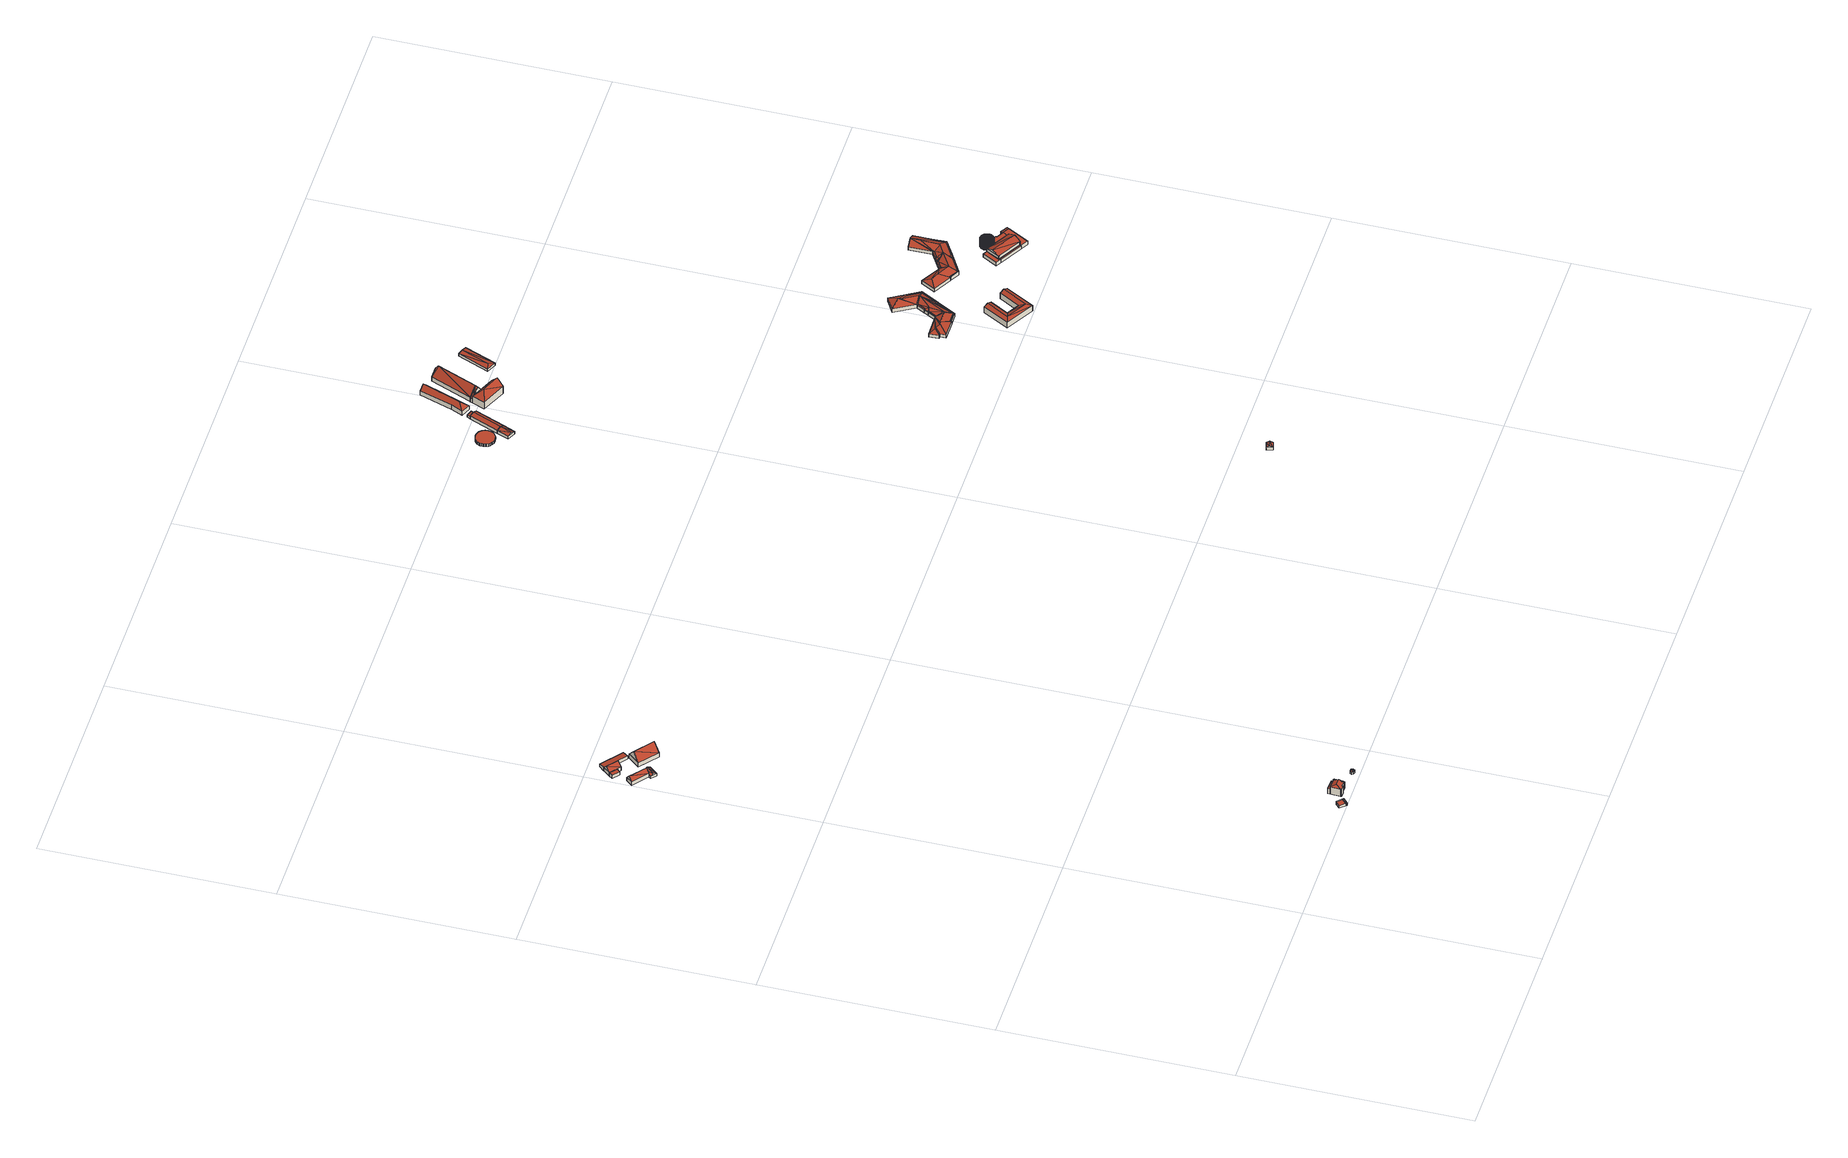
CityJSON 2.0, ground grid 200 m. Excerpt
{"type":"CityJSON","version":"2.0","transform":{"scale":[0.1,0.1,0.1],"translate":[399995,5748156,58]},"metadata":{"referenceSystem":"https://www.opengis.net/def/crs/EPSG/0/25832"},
"CityObjects":{
"building1":{"type":"Building","attributes":{"Gemeindeschluessel":"05515000","Geometrietyp2DReferenz":"3000","function":"51009_1611","roofType":"2100","measuredHeight":3},"geometry":[{"type":"Solid","lod":"2","boundaries":[[[[0,1,2,3]],[[4,5,1,0]],[[6,7,5,4]],[[3,2,7,6]],[[4,0,3,6]],[[1,5,7,2]]]],"semantics":{"surfaces":[{"type":"WallSurface"},{"type":"RoofSurface"},{"type":"GroundSurface"}],"values":[[0,0,0,0,1,2]]}}]},
"building2":{"type":"Building","attributes":{"Gemeindeschluessel":"05515000","Geometrietyp2DReferenz":"3000","function":"51009_1610","roofType":"2100","measuredHeight":3.07},"geometry":[{"type":"Solid","lod":"2","boundaries":[[[[8,9,10,11]],[[0,12,9,8]],[[3,13,12,0]],[[11,10,13,3]],[[0,8,11,3]],[[9,12,13,10]]]],"semantics":{"surfaces":[{"type":"WallSurface"},{"type":"RoofSurface"},{"type":"GroundSurface"}],"values":[[0,0,0,0,1,2]]}}]},
"building3":{"type":"Building","attributes":{"Gemeindeschluessel":"05515000","Geometrietyp2DReferenz":"3000","function":"31001_1000"},"address":[{"country":"Germany","locality":"Münster","thoroughfareNumber":"171","thoroughfareName":"Farwicksheide"}],"children":["building3-1","building3-2","building3-3","building3-4"]},
"building3-1":{"type":"BuildingPart","attributes":{"roofType":"5000","measuredHeight":8.29},"parents":["building3"],"geometry":[{"type":"Solid","lod":"2","boundaries":[[[[14,15,16,17]],[[18,19,20,21]],[[17,16,19,18]],[[22,14,23,24]],[[17,23,14]],[[18,21,24,23,17]],[[15,25,26,20,19,16]],[[15,14,22,25]],[[25,22,24,26]],[[24,21,20,26]]]],"semantics":{"surfaces":[{"type":"WallSurface"},{"type":"RoofSurface"},{"type":"GroundSurface"},{"type":"ClosureSurface"}],"values":[[0,0,0,1,1,1,2,3,3,3]]}}]},
"building3-2":{"type":"BuildingPart","attributes":{"roofType":"1000","measuredHeight":5.41},"parents":["building3"],"geometry":[{"type":"Solid","lod":"2","boundaries":[[[[27,28,29,30]],[[31,32,33,34]],[[30,29,32,31]],[[34,35,27,30,31]],[[28,36,33,32,29]],[[28,27,35,36]],[[36,35,34,33]]]],"semantics":{"surfaces":[{"type":"WallSurface"},{"type":"RoofSurface"},{"type":"GroundSurface"},{"type":"ClosureSurface"}],"values":[[0,0,0,1,2,3,3]]}}]},
"building3-3":{"type":"BuildingPart","attributes":{"roofType":"2100","measuredHeight":8.74},"parents":["building3"],"geometry":[{"type":"Solid","lod":"2","boundaries":[[[[37,38,39,40]],[[41,21,20,38,37]],[[37,40,42,43,44,45,46,41]],[[47,36,28,39,38,20,26,25]],[[35,36,48,43,42]],[[49,46,45]],[[36,47,44,43,48]],[[47,25,22,49,45,44]],[[39,28,27,35,42,40]],[[28,36,35,27]],[[24,21,41,46,49,22]],[[25,26,24,22]],[[20,21,24,26]]]],"semantics":{"surfaces":[{"type":"WallSurface"},{"type":"RoofSurface"},{"type":"GroundSurface"},{"type":"ClosureSurface"}],"values":[[0,0,1,2,0,0,3,3,0,3,0,3,3]]}}]},
"building3-4":{"type":"BuildingPart","attributes":{"roofType":"5000","measuredHeight":9.69},"parents":["building3"],"geometry":[{"type":"Solid","lod":"2","boundaries":[[[[50,51,15,14,52]],[[53,54,51,50]],[[55,56,54,53]],[[57,58,56,55]],[[59,60,58,57]],[[57,61,59]],[[55,53,50,52,49,45,62,61,57]],[[43,48,59,61,62]],[[51,54,56,58,60,33,36,47,25,15]],[[34,33,60,59,48,35]],[[36,33,34,35]],[[43,62,44]],[[36,35,48,43,44,47]],[[14,22,49,52]],[[44,62,45]],[[15,25,22,14]],[[22,25,47,44,45,49]]]],"semantics":{"surfaces":[{"type":"WallSurface"},{"type":"RoofSurface"},{"type":"GroundSurface"},{"type":"ClosureSurface"}],"values":[[0,0,0,0,0,1,1,1,2,0,3,0,3,0,0,3,3]]}}]},
"building4":{"type":"Building","attributes":{"Gemeindeschluessel":"05515000","Geometrietyp2DReferenz":"3000","function":"31001_1310","roofType":"5000","measuredHeight":3.36},"geometry":[{"type":"Solid","lod":"2","boundaries":[[[[63,64,65,66]],[[67,68,64,63]],[[69,70,68,67]],[[71,72,70,69]],[[73,74,72,71]],[[75,76,74,73]],[[77,78,76,75]],[[66,65,78,77]],[[79,63,66]],[[80,79,66]],[[66,81,80]],[[69,67,79]],[[82,69,79]],[[79,80,82]],[[71,82,80]],[[73,71,80]],[[80,83,73]],[[80,81,77]],[[83,80,77]],[[77,75,83]],[[69,82,71]],[[77,81,66]],[[63,79,67]],[[73,83,75]],[[64,68,70,72,74,76,78,65]]]],"semantics":{"surfaces":[{"type":"WallSurface"},{"type":"RoofSurface"},{"type":"GroundSurface"}],"values":[[0,0,0,0,0,0,0,0,1,1,1,1,1,1,1,1,1,1,1,1,0,0,0,0,2]]}}]},
"building5":{"type":"Building","attributes":{"Gemeindeschluessel":"05515000","Geometrietyp2DReferenz":"3000","function":"31001_1000","roofType":"3100","measuredHeight":7.46},"address":[{"country":"Germany","locality":"Münster","thoroughfareNumber":"103","thoroughfareName":"Farwicksheide"}],"geometry":[{"type":"Solid","lod":"2","boundaries":[[[[84,85,86,87]],[[88,89,85,84]],[[90,91,89,88]],[[87,86,91,90]],[[84,92,88]],[[90,93,87]],[[87,93,92]],[[92,84,87]],[[93,90,88]],[[88,92,93]],[[85,89,91,86]]]],"semantics":{"surfaces":[{"type":"WallSurface"},{"type":"RoofSurface"},{"type":"GroundSurface"}],"values":[[0,0,0,0,0,0,1,1,1,1,2]]}}]},
"building6":{"type":"Building","attributes":{"Gemeindeschluessel":"05515000","Geometrietyp2DReferenz":"3000","function":"31001_2460","roofType":"3100","measuredHeight":4.13},"geometry":[{"type":"Solid","lod":"2","boundaries":[[[[94,95,96,97]],[[98,99,95,94]],[[100,101,99,98]],[[102,103,101,100]],[[97,96,103,102]],[[97,102,104]],[[104,105,97]],[[105,104,100]],[[100,98,94,105]],[[104,102,100]],[[105,94,97]],[[95,99,101,103,96]]]],"semantics":{"surfaces":[{"type":"WallSurface"},{"type":"RoofSurface"},{"type":"GroundSurface"}],"values":[[0,0,0,0,0,1,1,1,1,0,0,2]]}}]},
"building7":{"type":"Building","attributes":{"Gemeindeschluessel":"05515000","Geometrietyp2DReferenz":"3000","function":"31001_2700"},"children":["building7-1","building7-2"]},
"building7-1":{"type":"BuildingPart","attributes":{"roofType":"3100","measuredHeight":7.41},"parents":["building7"],"geometry":[{"type":"Solid","lod":"2","boundaries":[[[[106,107,108,109]],[[110,111,107,106]],[[112,113,114,115]],[[109,108,113,112]],[[109,112,116]],[[117,116,112]],[[116,117,106]],[[115,110,106,117]],[[116,106,109]],[[112,115,117]],[[107,111,114,113,108]],[[111,110,115,114]]]],"semantics":{"surfaces":[{"type":"WallSurface"},{"type":"RoofSurface"},{"type":"GroundSurface"},{"type":"ClosureSurface"}],"values":[[0,0,0,0,1,1,1,1,0,0,2,3]]}}]},
"building7-2":{"type":"BuildingPart","attributes":{"roofType":"2100","measuredHeight":3.65},"parents":["building7"],"geometry":[{"type":"Solid","lod":"2","boundaries":[[[[118,119,111,110,120]],[[121,122,119,118]],[[123,115,114,122,121]],[[121,118,120,123]],[[119,122,114,111]],[[115,123,120,110]],[[111,114,115,110]]]],"semantics":{"surfaces":[{"type":"WallSurface"},{"type":"RoofSurface"},{"type":"GroundSurface"},{"type":"ClosureSurface"}],"values":[[0,0,0,1,2,0,3]]}}]},
"building8":{"type":"Building","attributes":{"Gemeindeschluessel":"05515000","Geometrietyp2DReferenz":"3000","function":"51009_1610","roofType":"2100","measuredHeight":3.44},"geometry":[{"type":"Solid","lod":"2","boundaries":[[[[124,125,126,127]],[[128,129,125,124]],[[130,131,129,128]],[[127,126,131,130]],[[128,124,127,130]],[[125,129,131,126]]]],"semantics":{"surfaces":[{"type":"WallSurface"},{"type":"RoofSurface"},{"type":"GroundSurface"}],"values":[[0,0,0,0,1,2]]}}]},
"building9":{"type":"Building","attributes":{"Gemeindeschluessel":"05515000","Geometrietyp2DReferenz":"3000","function":"31001_1000","roofType":"3100","measuredHeight":11.91},"address":[{"country":"Germany","locality":"Münster","thoroughfareNumber":"101","thoroughfareName":"Farwicksheide"}],"geometry":[{"type":"Solid","lod":"2","boundaries":[[[[132,133,134,135]],[[136,137,133,132]],[[138,139,137,136]],[[135,134,139,138]],[[132,140,136]],[[138,141,135]],[[135,141,140]],[[140,132,135]],[[141,138,136]],[[136,140,141]],[[133,137,139,134]]]],"semantics":{"surfaces":[{"type":"WallSurface"},{"type":"RoofSurface"},{"type":"GroundSurface"}],"values":[[0,0,0,0,0,0,1,1,1,1,2]]}}]},
"building10":{"type":"Building","attributes":{"Gemeindeschluessel":"05515000","Geometrietyp2DReferenz":"3000","function":"31001_2500","roofType":"3100","measuredHeight":4.79},"address":[{"country":"Germany","locality":"Münster","thoroughfareNumber":"60a","thoroughfareName":"Alexianerweg"}],"geometry":[{"type":"Solid","lod":"2","boundaries":[[[[142,143,144,145]],[[146,147,143,142]],[[148,149,147,146]],[[145,144,149,148]],[[142,150,146]],[[148,151,145]],[[142,145,151]],[[151,150,142]],[[150,151,148]],[[148,146,150]],[[143,147,149,144]]]],"semantics":{"surfaces":[{"type":"WallSurface"},{"type":"RoofSurface"},{"type":"GroundSurface"}],"values":[[0,0,0,0,0,0,1,1,1,1,2]]}}]},
"building11":{"type":"Building","attributes":{"Gemeindeschluessel":"05515000","Geometrietyp2DReferenz":"3000","function":"51003_1201","roofType":"1000","measuredHeight":2.8},"geometry":[{"type":"Solid","lod":"2","boundaries":[[[[152,153,154,155]],[[156,157,153,152]],[[158,159,157,156]],[[160,161,159,158]],[[162,163,161,160]],[[164,165,163,162]],[[166,167,165,164]],[[168,169,167,166]],[[170,171,169,168]],[[172,173,171,170]],[[174,175,173,172]],[[176,177,175,174]],[[178,179,177,176]],[[180,181,179,178]],[[182,183,181,180]],[[184,185,183,182]],[[186,187,185,184]],[[188,189,187,186]],[[190,191,189,188]],[[192,193,191,190]],[[194,195,193,192]],[[196,197,195,194]],[[198,199,197,196]],[[200,201,199,198]],[[202,203,201,200]],[[204,205,203,202]],[[206,207,205,204]],[[208,209,207,206]],[[210,211,209,208]],[[212,213,211,210]],[[214,215,213,212]],[[216,217,215,214]],[[218,219,217,216]],[[220,221,219,218]],[[222,223,221,220]],[[224,225,223,222]],[[226,227,225,224]],[[228,229,227,226]],[[230,231,229,228]],[[155,154,231,230]],[[228,226,224,222,220,218,216,214,212,210,208,206,204,202,200,198,196,194,192,190,188,186,184,182,180,178,176,174,172,170,168,166,164,162,160,158,156,152,155,230]],[[153,157,159,161,163,165,167,169,171,173,175,177,179,181,183,185,187,189,191,193,195,197,199,201,203,205,207,209,211,213,215,217,219,221,223,225,227,229,231,154]]]],"semantics":{"surfaces":[{"type":"WallSurface"},{"type":"RoofSurface"},{"type":"GroundSurface"}],"values":[[0,0,0,0,0,0,0,0,0,0,0,0,0,0,0,0,0,0,0,0,0,0,0,0,0,0,0,0,0,0,0,0,0,0,0,0,0,0,0,0,1,2]]}}]},
"building12":{"type":"Building","attributes":{"Gemeindeschluessel":"05515000","Geometrietyp2DReferenz":"3000","function":"31001_2700","roofType":"3100","measuredHeight":4.42},"geometry":[{"type":"Solid","lod":"2","boundaries":[[[[232,233,234,235]],[[236,237,233,232]],[[238,239,237,236]],[[235,234,239,238]],[[232,240,236]],[[238,241,235]],[[232,235,241]],[[241,240,232]],[[240,241,238]],[[238,236,240]],[[233,237,239,234]]]],"semantics":{"surfaces":[{"type":"WallSurface"},{"type":"RoofSurface"},{"type":"GroundSurface"}],"values":[[0,0,0,0,0,0,1,1,1,1,2]]}}]},
"building13":{"type":"Building","attributes":{"Gemeindeschluessel":"05515000","Geometrietyp2DReferenz":"3000","function":"31001_2700"},"children":["building13-1","building13-2"]},
"building13-1":{"type":"BuildingPart","attributes":{"roofType":"3100","measuredHeight":4.58},"parents":["building13"],"geometry":[{"type":"Solid","lod":"2","boundaries":[[[[242,243,244,245,238]],[[235,246,247,248]],[[238,245,246,235]],[[242,249,248]],[[235,250,238]],[[238,250,249,242]],[[248,249,250,235]],[[244,251,247,246,245]],[[251,252,243,242,248,247]],[[244,243,252,251]]]],"semantics":{"surfaces":[{"type":"WallSurface"},{"type":"RoofSurface"},{"type":"GroundSurface"},{"type":"ClosureSurface"}],"values":[[0,0,0,0,0,1,1,2,0,3]]}}]},
"building13-2":{"type":"BuildingPart","attributes":{"roofType":"2100","measuredHeight":2.69},"parents":["building13"],"geometry":[{"type":"Solid","lod":"2","boundaries":[[[[253,254,255,256]],[[252,251,254,253]],[[256,255,244,243]],[[252,253,256,243]],[[254,251,244,255]],[[244,251,252,243]]]],"semantics":{"surfaces":[{"type":"WallSurface"},{"type":"RoofSurface"},{"type":"GroundSurface"},{"type":"ClosureSurface"}],"values":[[0,0,0,1,2,3]]}}]},
"building14":{"type":"Building","attributes":{"Gemeindeschluessel":"05515000","Geometrietyp2DReferenz":"3000","function":"31001_2700","roofType":"5000","measuredHeight":8.34},"geometry":[{"type":"Solid","lod":"2","boundaries":[[[[257,258,259,260]],[[261,262,258,257]],[[263,264,262,261]],[[265,266,264,263]],[[267,268,266,265]],[[269,270,268,267]],[[260,259,270,269]],[[263,271,265]],[[261,257,260,271,263]],[[269,267,265,271,260]],[[258,262,264,266,268,270,259]]]],"semantics":{"surfaces":[{"type":"WallSurface"},{"type":"RoofSurface"},{"type":"GroundSurface"}],"values":[[0,0,0,0,0,0,0,1,1,1,2]]}}]},
"building15":{"type":"Building","attributes":{"Gemeindeschluessel":"05515000","Geometrietyp2DReferenz":"3000","function":"31001_1000"},"address":[{"country":"Germany","locality":"Münster","thoroughfareNumber":"131","thoroughfareName":"Wilbrenning"}],"children":["building15-1","building15-2"]},
"building15-1":{"type":"BuildingPart","attributes":{"roofType":"5000","measuredHeight":13.19},"parents":["building15"],"geometry":[{"type":"Solid","lod":"2","boundaries":[[[[272,273,274,275,276]],[[277,278,279,280,281]],[[282,283,278,277]],[[276,275,283,282]],[[276,284,272]],[[282,285,284]],[[284,276,282]],[[284,285,277]],[[277,281,286,287,272,284]],[[285,282,277]],[[274,279,278,283,275]],[[286,281,280]],[[272,287,273]],[[279,274,273,280]],[[273,287,286,280]]]],"semantics":{"surfaces":[{"type":"WallSurface"},{"type":"RoofSurface"},{"type":"GroundSurface"},{"type":"ClosureSurface"}],"values":[[0,0,0,0,1,1,1,1,1,0,2,0,0,3,3]]}}]},
"building15-2":{"type":"BuildingPart","attributes":{"roofType":"3100","measuredHeight":13.01},"parents":["building15"],"geometry":[{"type":"Solid","lod":"2","boundaries":[[[[280,279,288,289]],[[290,291,274,273]],[[289,288,291,290]],[[290,292,289]],[[289,292,293]],[[293,286,280,289]],[[292,290,273]],[[273,287,293,292]],[[279,274,291,288]],[[279,280,273,274]],[[293,287,286]],[[286,287,273,280]]]],"semantics":{"surfaces":[{"type":"WallSurface"},{"type":"RoofSurface"},{"type":"GroundSurface"},{"type":"ClosureSurface"}],"values":[[0,0,0,0,1,1,1,1,2,3,0,3]]}}]},
"building16":{"type":"Building","attributes":{"Gemeindeschluessel":"05515000","Geometrietyp2DReferenz":"3000","function":"31001_2700","roofType":"9999","measuredHeight":12.65},"geometry":[{"type":"Solid","lod":"2","boundaries":[[[[294,295,296,297]],[[298,299,295,294]],[[300,301,299,298]],[[297,296,301,300]],[[294,302,303,298]],[[300,292,297]],[[302,304,303]],[[304,302,294]],[[304,294,297]],[[297,292,304]],[[298,303,304]],[[298,304,292]],[[292,300,298]],[[295,299,301,296]]]],"semantics":{"surfaces":[{"type":"WallSurface"},{"type":"RoofSurface"},{"type":"GroundSurface"}],"values":[[0,0,0,0,0,0,1,1,1,1,1,1,1,2]]}}]},
"building17":{"type":"Building","attributes":{"Gemeindeschluessel":"05515000","Geometrietyp2DReferenz":"3000","function":"51003_1201","roofType":"5000","measuredHeight":3.44},"geometry":[{"type":"Solid","lod":"2","boundaries":[[[[305,306,307,308]],[[309,310,306,305]],[[311,312,310,309]],[[308,307,312,311]],[[305,313,309]],[[311,314,308]],[[305,308,314]],[[314,313,305]],[[313,314,311]],[[311,309,313]],[[306,310,312,307]]]],"semantics":{"surfaces":[{"type":"WallSurface"},{"type":"RoofSurface"},{"type":"GroundSurface"}],"values":[[0,0,0,0,1,0,1,1,1,1,2]]}}]},
"building18":{"type":"Building","attributes":{"Gemeindeschluessel":"05515000","Geometrietyp2DReferenz":"3000","function":"31001_3050","roofType":"5000","measuredHeight":7.12},"geometry":[{"type":"Solid","lod":"2","boundaries":[[[[315,316,317,318]],[[319,320,316,315]],[[321,322,320,319]],[[323,324,322,321]],[[325,326,324,323]],[[327,328,326,325]],[[329,330,328,327]],[[331,332,330,329]],[[333,334,332,331]],[[335,336,334,333]],[[337,338,336,335]],[[339,340,338,337]],[[341,342,340,339]],[[343,344,342,341]],[[345,346,344,343]],[[347,348,346,345]],[[349,350,348,347]],[[351,352,350,349]],[[353,354,352,351]],[[355,356,354,353]],[[357,358,356,355]],[[359,360,358,357]],[[361,362,360,359]],[[318,317,362,361]],[[359,363,361]],[[364,361,363]],[[365,364,363]],[[365,363,353]],[[353,351,365]],[[363,359,357,366]],[[357,355,366]],[[366,355,353,363]],[[367,365,351]],[[367,351,349]],[[368,367,349]],[[369,370,368]],[[369,368,349]],[[371,369,349]],[[372,371,349]],[[349,347,372]],[[347,345,372]],[[372,345,343,371]],[[371,343,341,369]],[[369,341,339,370]],[[370,339,337,368]],[[368,337,335,367]],[[373,364,325]],[[327,325,364]],[[374,327,364]],[[335,374,364]],[[335,364,365]],[[365,367,335]],[[374,335,333]],[[374,333,331,375]],[[331,329,375]],[[375,329,327,374]],[[373,325,323,376]],[[376,323,321,377]],[[377,321,319,378]],[[319,315,378]],[[378,376,377]],[[361,364,373]],[[318,361,373]],[[318,373,376]],[[318,376,378]],[[378,315,318]],[[316,320,322,324,326,328,330,332,334,336,338,340,342,344,346,348,350,352,354,356,358,360,362,317]]]],"semantics":{"surfaces":[{"type":"WallSurface"},{"type":"RoofSurface"},{"type":"GroundSurface"}],"values":[[0,0,0,0,0,0,0,0,0,0,0,0,0,0,0,0,0,0,0,0,0,0,0,0,1,1,1,1,1,1,1,1,1,1,1,1,1,1,1,1,1,1,1,1,1,1,1,1,1,1,1,1,1,1,1,1,1,1,1,1,1,1,1,1,1,1,2]]}}]},
"building19":{"type":"Building","attributes":{"Gemeindeschluessel":"05515000","Geometrietyp2DReferenz":"3000","function":"51009_1610","roofType":"2100","measuredHeight":3.69},"geometry":[{"type":"Solid","lod":"2","boundaries":[[[[355,356,358,357]],[[379,354,356,355]],[[380,352,354,379]],[[381,350,352,380]],[[382,317,350,381]],[[383,362,317,382]],[[384,360,362,383]],[[357,358,360,384]],[[383,382,381,380,379,355,357,384]],[[356,354,352,350,317,362,360,358]]]],"semantics":{"surfaces":[{"type":"WallSurface"},{"type":"RoofSurface"},{"type":"GroundSurface"}],"values":[[0,0,0,0,0,0,0,0,1,2]]}}]},
"building20":{"type":"Building","attributes":{"Gemeindeschluessel":"05515000","Geometrietyp2DReferenz":"3000","function":"31001_3050","roofType":"5000","measuredHeight":7.73},"geometry":[{"type":"Solid","lod":"2","boundaries":[[[[385,386,387,388]],[[389,390,386,385]],[[391,392,390,389]],[[393,394,392,391]],[[395,396,394,393]],[[397,398,396,395]],[[399,400,398,397]],[[388,387,400,399]],[[401,399,397,402]],[[397,395,402]],[[402,395,393,401]],[[401,393,391]],[[391,403,401]],[[403,391,389,404]],[[389,385,404]],[[404,385,388,403]],[[399,401,403]],[[403,388,399]],[[386,390,392,394,396,398,400,387]]]],"semantics":{"surfaces":[{"type":"WallSurface"},{"type":"RoofSurface"},{"type":"GroundSurface"}],"values":[[0,0,0,0,0,0,0,0,1,0,1,1,1,1,0,1,1,1,2]]}}]},
"building21":{"type":"Building","attributes":{"Gemeindeschluessel":"05515000","Geometrietyp2DReferenz":"3000","function":"51009_1610","roofType":"1000","measuredHeight":3.5},"geometry":[{"type":"Solid","lod":"2","boundaries":[[[[405,322,324,406]],[[407,408,322,405]],[[409,410,408,407]],[[411,412,410,409]],[[413,414,412,411]],[[415,340,414,413]],[[416,338,340,415]],[[417,336,338,416]],[[418,334,336,417]],[[419,332,334,418]],[[420,330,332,419]],[[421,328,330,420]],[[422,326,328,421]],[[406,324,326,422]],[[421,420,419,418,417,416,415,413,411,409,407,405,406,422]],[[322,408,410,412,414,340,338,336,334,332,330,328,326,324]]]],"semantics":{"surfaces":[{"type":"WallSurface"},{"type":"RoofSurface"},{"type":"GroundSurface"}],"values":[[0,0,0,0,0,0,0,0,0,0,0,0,0,0,1,2]]}}]},
"building22":{"type":"Building","attributes":{"Gemeindeschluessel":"05515000","Geometrietyp2DReferenz":"3000","function":"31001_3050","roofType":"5000","measuredHeight":7.15},"geometry":[{"type":"Solid","lod":"2","boundaries":[[[[423,424,425,426]],[[427,428,424,423]],[[429,430,428,427]],[[431,432,430,429]],[[433,434,432,431]],[[435,436,434,433]],[[437,438,436,435]],[[439,440,438,437]],[[441,442,440,439]],[[443,444,442,441]],[[445,446,444,443]],[[447,448,446,445]],[[449,450,448,447]],[[451,452,450,449]],[[453,454,452,451]],[[455,456,454,453]],[[457,458,456,455]],[[459,460,458,457]],[[461,462,460,459]],[[463,464,462,461]],[[465,466,464,463]],[[426,425,466,465]],[[467,463,461,468]],[[469,468,461,459,470]],[[471,470,459,457,472]],[[457,455,472]],[[472,455,453,471]],[[473,470,471,453,451,474]],[[474,451,449,475]],[[475,449,447,476]],[[445,477,476,447]],[[475,476,477]],[[439,473,475]],[[475,477,439]],[[439,477,441]],[[443,441,477]],[[475,473,474]],[[470,473,439]],[[470,439,437]],[[470,437,478]],[[470,478,431]],[[469,470,431]],[[431,429,469]],[[478,437,435,479]],[[435,433,479]],[[479,433,431,478]],[[468,469,429]],[[468,429,427]],[[467,468,427]],[[480,481,467]],[[480,467,427]],[[427,423,480]],[[423,426,480]],[[480,426,465,481]],[[481,465,463,467]],[[477,445,443]],[[424,428,430,432,434,436,438,440,442,444,446,448,450,452,454,456,458,460,462,464,466,425]]]],"semantics":{"surfaces":[{"type":"WallSurface"},{"type":"RoofSurface"},{"type":"GroundSurface"}],"values":[[0,0,0,0,0,0,0,0,0,0,0,0,0,0,0,0,0,0,0,0,0,0,1,1,1,1,1,1,1,1,1,1,1,1,1,1,1,1,1,1,1,1,1,1,1,1,1,1,1,1,1,1,1,1,1,0,2]]}}]},
"building23":{"type":"Building","attributes":{"Gemeindeschluessel":"05515000","Geometrietyp2DReferenz":"3000","function":"51009_1610","roofType":"2100","measuredHeight":3.67},"geometry":[{"type":"Solid","lod":"2","boundaries":[[[[433,482,483,435]],[[484,485,482,433]],[[486,487,485,484]],[[488,489,487,486]],[[490,491,489,488]],[[492,493,491,490]],[[494,495,493,492]],[[435,483,495,494]],[[492,490,488,486,484,433,435,494]],[[482,485,487,489,491,493,495,483]]]],"semantics":{"surfaces":[{"type":"WallSurface"},{"type":"RoofSurface"},{"type":"GroundSurface"}],"values":[[0,0,0,0,0,0,0,0,1,2]]}}]},
"building24":{"type":"Building","attributes":{"Gemeindeschluessel":"05515000","Geometrietyp2DReferenz":"3000","function":"51009_1610","roofType":"1000","measuredHeight":3.49},"geometry":[{"type":"Solid","lod":"2","boundaries":[[[[496,497,498,499]],[[500,501,497,496]],[[502,503,501,500]],[[504,466,503,502]],[[505,464,466,504]],[[506,462,464,505]],[[507,460,462,506]],[[508,458,460,507]],[[509,456,458,508]],[[510,454,456,509]],[[511,452,454,510]],[[512,450,452,511]],[[513,448,450,512]],[[499,498,448,513]],[[512,511,510,509,508,507,506,505,504,502,500,496,499,513]],[[497,501,503,466,464,462,460,458,456,454,452,450,448,498]]]],"semantics":{"surfaces":[{"type":"WallSurface"},{"type":"RoofSurface"},{"type":"GroundSurface"}],"values":[[0,0,0,0,0,0,0,0,0,0,0,0,0,0,1,2]]}}]},
"building25":{"type":"Building","attributes":{"Gemeindeschluessel":"05515000","Geometrietyp2DReferenz":"3000","function":"31001_3050","roofType":"1000","measuredHeight":3.51},"geometry":[{"type":"Solid","lod":"2","boundaries":[[[[514,515,516,517]],[[518,519,515,514]],[[520,521,519,518]],[[522,523,521,520]],[[524,525,523,522]],[[517,516,525,524]],[[522,520,518,514,517,524]],[[515,519,521,523,525,516]]]],"semantics":{"surfaces":[{"type":"WallSurface"},{"type":"RoofSurface"},{"type":"GroundSurface"}],"values":[[0,0,0,0,0,0,1,2]]}}]},
"building26":{"type":"Building","attributes":{"Gemeindeschluessel":"05515000","Geometrietyp2DReferenz":"3000","function":"51009_1610","roofType":"1000","measuredHeight":3.33},"geometry":[{"type":"Solid","lod":"2","boundaries":[[[[526,516,515,527]],[[528,529,516,526]],[[530,531,529,528]],[[527,515,531,530]],[[528,526,527,530]],[[516,529,531,515]]]],"semantics":{"surfaces":[{"type":"WallSurface"},{"type":"RoofSurface"},{"type":"GroundSurface"}],"values":[[0,0,0,0,1,2]]}}]},
"building27":{"type":"Building","attributes":{"Gemeindeschluessel":"05515000","Geometrietyp2DReferenz":"3000","function":"31001_3050","roofType":"3100","measuredHeight":9.28},"geometry":[{"type":"Solid","lod":"2","boundaries":[[[[532,533,534,535]],[[536,537,533,532]],[[538,529,537,536]],[[539,516,529,538]],[[540,525,516,539]],[[541,523,525,540]],[[535,534,523,541]],[[542,532,535,541]],[[541,543,542]],[[536,542,543]],[[543,540,539,538,536]],[[542,536,532]],[[541,540,543]],[[533,537,529,516,525,523,534]]]],"semantics":{"surfaces":[{"type":"WallSurface"},{"type":"RoofSurface"},{"type":"GroundSurface"}],"values":[[0,0,0,0,0,0,0,1,1,1,1,0,0,2]]}}]},
"building28":{"type":"Building","attributes":{"Gemeindeschluessel":"05515000","Geometrietyp2DReferenz":"3000","function":"31001_3043","roofType":"3500","measuredHeight":9.36},"geometry":[{"type":"Solid","lod":"2","boundaries":[[[[544,545,546,547]],[[548,549,545,544]],[[550,551,549,548]],[[552,553,551,550]],[[554,555,553,552]],[[556,557,555,554]],[[558,559,557,556]],[[560,561,559,558]],[[562,563,561,560]],[[564,565,563,562]],[[566,567,565,564]],[[568,569,567,566]],[[570,571,569,568]],[[572,573,571,570]],[[574,575,573,572]],[[576,577,575,574]],[[578,579,577,576]],[[580,581,579,578]],[[582,583,581,580]],[[584,585,583,582]],[[586,587,585,584]],[[588,589,587,586]],[[590,591,589,588]],[[592,593,591,590]],[[594,595,593,592]],[[596,597,595,594]],[[598,599,597,596]],[[600,601,599,598]],[[602,603,601,600]],[[604,605,603,602]],[[606,607,605,604]],[[608,609,607,606]],[[610,611,609,608]],[[612,613,611,610]],[[614,615,613,612]],[[616,617,615,614]],[[618,619,617,616]],[[620,621,619,618]],[[622,623,621,620]],[[624,625,623,622]],[[626,627,625,624]],[[628,629,627,626]],[[630,631,629,628]],[[632,633,631,630]],[[634,635,633,632]],[[636,637,635,634]],[[638,639,637,636]],[[640,641,639,638]],[[642,643,641,640]],[[644,645,643,642]],[[646,647,645,644]],[[648,649,647,646]],[[650,651,649,648]],[[652,653,651,650]],[[654,655,653,652]],[[656,657,655,654]],[[658,659,657,656]],[[660,661,659,658]],[[662,663,661,660]],[[664,665,663,662]],[[666,667,665,664]],[[668,669,667,666]],[[670,671,669,668]],[[672,673,671,670]],[[674,675,673,672]],[[676,677,675,674]],[[678,679,677,676]],[[680,681,679,678]],[[682,683,681,680]],[[684,685,683,682]],[[686,687,685,684]],[[688,689,687,686]],[[690,691,689,688]],[[692,693,691,690]],[[694,695,693,692]],[[696,697,695,694]],[[698,699,697,696]],[[700,701,699,698]],[[702,703,701,700]],[[704,705,703,702]],[[706,707,705,704]],[[708,709,707,706]],[[710,711,709,708]],[[712,713,711,710]],[[714,715,713,712]],[[716,717,715,714]],[[718,719,717,716]],[[720,721,719,718]],[[722,723,721,720]],[[724,725,723,722]],[[726,727,725,724]],[[547,546,727,726]],[[547,728,544]],[[544,728,548]],[[548,728,550]],[[550,728,552]],[[552,728,554]],[[554,728,556]],[[556,728,558]],[[558,728,560]],[[560,728,562]],[[562,728,564]],[[564,728,566]],[[566,728,568]],[[568,728,570]],[[570,728,572]],[[572,728,574]],[[574,728,576]],[[576,728,578]],[[578,728,580]],[[580,728,582]],[[582,728,584]],[[584,728,586]],[[586,728,588]],[[588,728,590]],[[590,728,592]],[[592,728,594]],[[594,728,596]],[[596,728,598]],[[598,728,600]],[[600,728,602]],[[602,728,604]],[[604,728,606]],[[606,728,608]],[[608,728,610]],[[610,728,612]],[[612,728,614]],[[614,728,616]],[[616,728,618]],[[618,728,620]],[[620,728,622]],[[622,728,624]],[[624,728,626]],[[626,728,628]],[[628,728,630]],[[630,728,632]],[[632,728,634]],[[634,728,636]],[[636,728,638]],[[638,728,640]],[[640,728,642]],[[642,728,644]],[[644,728,646]],[[646,728,648]],[[648,728,650]],[[650,728,652]],[[652,728,654]],[[654,728,656]],[[656,728,658]],[[658,728,660]],[[660,728,662]],[[662,728,664]],[[664,728,666]],[[666,728,668]],[[668,728,670]],[[670,728,672]],[[672,728,674]],[[674,728,676]],[[676,728,678]],[[678,728,680]],[[680,728,682]],[[682,728,684]],[[684,728,686]],[[686,728,688]],[[688,728,690]],[[690,728,692]],[[692,728,694]],[[694,728,696]],[[696,728,698]],[[698,728,700]],[[700,728,702]],[[702,728,704]],[[704,728,706]],[[706,728,708]],[[708,728,710]],[[710,728,712]],[[712,728,714]],[[714,728,716]],[[716,728,718]],[[718,728,720]],[[720,728,722]],[[722,728,724]],[[724,728,726]],[[726,728,547]],[[545,549,551,553,555,557,559,561,563,565,567,569,571,573,575,577,579,581,583,585,587,589,591,593,595,597,599,601,603,605,607,609,611,613,615,617,619,621,623,625,627,629,631,633,635,637,639,641,643,645,647,649,651,653,655,657,659,661,663,665,667,669,671,673,675,677,679,681,683,685,687,689,691,693,695,697,699,701,703,705,707,709,711,713,715,717,719,721,723,725,727,546]]]],"semantics":{"surfaces":[{"type":"WallSurface"},{"type":"RoofSurface"},{"type":"GroundSurface"}],"values":[[0,0,0,0,0,0,0,0,0,0,0,0,0,0,0,0,0,0,0,0,0,0,0,0,0,0,0,0,0,0,0,0,0,0,0,0,0,0,0,0,0,0,0,0,0,0,0,0,0,0,0,0,0,0,0,0,0,0,0,0,0,0,0,0,0,0,0,0,0,0,0,0,0,0,0,0,0,0,0,0,0,0,0,0,0,0,0,0,0,0,0,0,1,1,1,1,1,1,1,1,1,1,1,1,1,1,1,1,1,1,1,1,1,1,1,1,1,1,1,1,1,1,1,1,1,1,1,1,1,1,1,1,1,1,1,1,1,1,1,1,1,1,1,1,1,1,1,1,1,1,1,1,1,1,1,1,1,1,1,1,1,1,1,1,1,1,1,1,1,1,1,1,1,1,1,1,1,1,1,1,1,1,1,1,2]]}}]},
"building29":{"type":"Building","attributes":{"Gemeindeschluessel":"05515000","Geometrietyp2DReferenz":"3000","function":"31001_3050"},"children":["building29-1","building29-2","building29-3","building29-4"]},
"building29-1":{"type":"BuildingPart","attributes":{"roofType":"1000","measuredHeight":3.49},"parents":["building29"],"geometry":[{"type":"Solid","lod":"2","boundaries":[[[[729,730,731,732]],[[733,734,735,736]],[[737,738,734,733]],[[739,740,738,737]],[[741,742,740,739]],[[743,744,742,741]],[[745,746,744,743]],[[747,748,746,745]],[[749,750,751,748,747]],[[747,745,743,741,739,737,733,736,729,732,752,749]],[[731,730,735,734,738,740,742,744,746,748,751,753]],[[731,753,754,752,732]],[[730,729,736,735]],[[750,749,752,754]],[[751,750,754,753]]]],"semantics":{"surfaces":[{"type":"WallSurface"},{"type":"RoofSurface"},{"type":"GroundSurface"},{"type":"ClosureSurface"}],"values":[[0,0,0,0,0,0,0,0,0,1,2,3,3,0,3]]}}]},
"building29-2":{"type":"BuildingPart","attributes":{"roofType":"1000","measuredHeight":3.51},"parents":["building29"],"geometry":[{"type":"Solid","lod":"2","boundaries":[[[[755,756,757,758]],[[759,760,756,755]],[[761,762,760,759]],[[763,764,762,761]],[[765,766,764,763]],[[767,768,766,765]],[[769,770,768,767]],[[771,772,770,769]],[[773,774,772,771]],[[775,776,774,773]],[[777,778,776,775]],[[779,780,778,777]],[[781,782,780,779]],[[783,784,782,781]],[[785,786,784,783]],[[787,788,786,785]],[[789,790,788,787]],[[791,792,790,789]],[[793,794,792,791]],[[795,796,794,793]],[[736,735,796,795]],[[797,798,730,729]],[[758,757,798,797]],[[729,736,795,793,791,789,787,785,783,781,779,777,775,773,771,769,767,765,763,761,759,755,758,797]],[[756,760,762,764,766,768,770,772,774,776,778,780,782,784,786,788,790,792,794,796,735,730,798,757]],[[730,735,736,729]]]],"semantics":{"surfaces":[{"type":"WallSurface"},{"type":"RoofSurface"},{"type":"GroundSurface"},{"type":"ClosureSurface"}],"values":[[0,0,0,0,0,0,0,0,0,0,0,0,0,0,0,0,0,0,0,0,0,0,0,1,2,3]]}}]},
"building29-3":{"type":"BuildingPart","attributes":{"roofType":"1000","measuredHeight":3.49},"parents":["building29"],"geometry":[{"type":"Solid","lod":"2","boundaries":[[[[799,800,801,802]],[[803,804,800,799]],[[805,806,804,803]],[[732,731,806,805]],[[802,801,807,808,809]],[[752,732,805,803,799,802,809]],[[800,804,806,731,753,807,801]],[[731,732,752,754,753]],[[754,752,809,808]],[[807,753,754,808]]]],"semantics":{"surfaces":[{"type":"WallSurface"},{"type":"RoofSurface"},{"type":"GroundSurface"},{"type":"ClosureSurface"}],"values":[[0,0,0,0,0,1,2,3,0,3]]}}]},
"building29-4":{"type":"BuildingPart","attributes":{"roofType":"2100","measuredHeight":3.78},"parents":["building29"],"geometry":[{"type":"Solid","lod":"2","boundaries":[[[[810,811,751,750]],[[812,813,811,810]],[[808,807,813,812]],[[812,810,750,754,808]],[[811,813,807,753,751]],[[750,751,753,754]],[[754,753,807,808]]]],"semantics":{"surfaces":[{"type":"WallSurface"},{"type":"RoofSurface"},{"type":"GroundSurface"},{"type":"ClosureSurface"}],"values":[[0,0,0,1,2,3,3]]}}]}
},
"vertices":[
[1313,10,42],[1313,10,18],[1350,48,18],[1350,48,48],[1273,51,42],[1273,51,18],[1310,87,48],[1310,87,18],
[1321,1,42],[1321,1,17],[1360,38,17],[1360,38,48],[1313,10,17],[1350,48,17],
[1495,75,92],[1495,75,18],[1506,75,18],[1506,75,92],[1510,74,87],[1510,74,18],[1511,91,18],[1511,91,86],[1496,91,92],[1501,80,101],[1501,91,101],[1496,91,18],[1501,91,18],
[1511,163,72],[1511,163,18],[1511,186,18],[1511,186,72],[1416,190,72],[1416,190,18],[1416,167,18],[1416,167,72],[1499,164,72],[1499,164,18],
[1513,163,95],[1513,163,18],[1512,163,18],[1512,163,96],[1511,91,95],[1499,164,105],[1498,143,105],[1497,119,105],[1496,97,105],[1496,91,105],[1497,119,18],[1499,164,96],[1496,91,103],
[1454,77,96],[1454,77,18],[1495,75,96],[1454,69,92],[1454,69,18],[1409,70,92],[1409,70,18],[1410,78,96],[1410,78,18],[1413,167,96],[1413,167,18],[1435,122,115],[1497,119,115],
[1723,78,38],[1723,78,17],[1708,84,17],[1708,84,38],[1728,63,38],[1728,63,17],[1722,49,38],[1722,49,17],[1707,43,38],[1707,43,17],[1693,50,38],[1693,50,17],[1688,64,38],[1688,64,17],[1694,79,38],[1694,79,17],[1726,70,41],[1708,63,50],[1701,81,41],[1714,46,41],[1690,57,41],
[9,5601,48],[9,5601,11],[142,5494,11],[142,5494,48],[51,5653,48],[51,5653,11],[184,5546,48],[184,5546,11],[30,5627,86],[163,5520,86],
[127,5475,36],[127,5475,10],[173,5438,10],[173,5438,36],[142,5494,36],[142,5494,10],[184,5546,36],[184,5546,10],[230,5509,36],[230,5509,10],[207,5528,51],[150,5457,51],
[159,5732,44],[159,5732,8],[208,5792,8],[208,5792,44],[129,5756,44],[129,5756,8],[118,5865,44],[118,5865,8],[70,5805,8],[70,5805,44],[184,5762,82],[94,5835,82],
[106,5727,40],[106,5727,8],[129,5756,45],[46,5775,40],[46,5775,8],[70,5805,45],
[305,5717,41],[305,5717,6],[342,5764,6],[342,5764,35],[120,5864,41],[120,5864,6],[158,5911,35],[158,5911,6],
[235,5610,53],[235,5610,10],[394,5481,10],[394,5481,53],[314,5708,53],[314,5708,10],[473,5580,53],[473,5580,10],[275,5659,129],[434,5531,129],
[5224,1708,42],[5224,1708,12],[5281,1725,12],[5281,1725,42],[5208,1763,42],[5208,1763,12],[5266,1779,42],[5266,1779,12],[5216,1735,60],[5273,1752,60],
[3648,7921,38],[3648,7921,10],[3633,7921,10],[3633,7921,38],[3662,7918,38],[3662,7918,10],[3674,7913,38],[3674,7913,10],[3687,7906,38],[3687,7906,10],[3698,7897,38],[3698,7897,10],[3706,7887,38],[3706,7887,10],[3713,7875,38],[3713,7875,10],[3718,7863,38],[3718,7863,10],[3720,7852,38],[3720,7852,10],[3721,7837,38],[3721,7837,10],[3721,7825,38],[3721,7825,10],[3718,7812,38],[3718,7812,10],[3712,7800,38],[3712,7800,10],[3706,7789,38],[3706,7789,10],[3697,7779,38],[3697,7779,10],[3685,7771,38],[3685,7771,10],[3674,7764,38],[3674,7764,10],[3664,7760,38],[3664,7760,10],[3654,7758,38],[3654,7758,10],[3641,7756,38],[3641,7756,10],[3628,7756,38],[3628,7756,10],[3615,7759,38],[3615,7759,10],[3601,7764,38],[3601,7764,10],[3590,7772,38],[3590,7772,10],[3580,7780,38],[3580,7780,10],[3570,7792,38],[3570,7792,10],[3564,7804,38],[3564,7804,10],[3560,7813,38],[3560,7813,10],[3557,7824,38],[3557,7824,10],[3556,7834,38],[3556,7834,10],[3557,7847,38],[3557,7847,10],[3558,7859,38],[3558,7859,10],[3561,7868,38],[3561,7868,10],[3566,7879,38],[3566,7879,10],[3573,7890,38],[3573,7890,10],[3583,7900,38],[3583,7900,10],[3595,7909,38],[3595,7909,10],[3607,7915,38],[3607,7915,10],[3620,7919,38],[3620,7919,10],
[3768,7630,38],[3768,7630,10],[3812,7735,10],[3812,7735,38],[3695,7661,38],[3695,7661,10],[3739,7766,38],[3739,7766,10],[3731,7645,54],[3775,7751,54],
[3847,8022,38],[3847,8022,33],[3847,8022,9],[3739,7766,9],[3812,7735,9],[3919,7992,9],[3919,7992,38],[3883,8007,55],[3775,7751,55],[3897,8001,9],[3897,8001,36],
[3910,8031,36],[3910,8031,9],[3859,8052,9],[3859,8052,33],
[4095,8460,51],[4095,8460,10],[4053,8474,10],[4053,8474,94],[3992,8161,45],[3992,8161,10],[3949,8060,51],[3949,8060,10],[3867,8094,51],[3867,8094,10],[3911,8195,57],[3911,8195,10],[4011,8487,51],[4011,8487,10],[3928,8133,94],
[4035,8056,79],[4035,8056,51],[4035,8056,7],[3990,7947,7],[3990,7947,79],[4257,7958,79],[4257,7958,7],[4153,8004,7],[4153,8004,51],[4153,8004,79],[4211,7850,79],[4211,7850,7],[4073,7975,139],[4234,7904,139],[4134,8012,79],[4054,8047,79],
[4163,8026,7],[4163,8026,51],[4043,8076,51],[4043,8076,7],[4103,8051,137],[4094,8030,137],
[4193,8440,53],[4193,8440,10],[4043,8076,10],[4043,8076,53],[4313,8390,53],[4313,8390,10],[4163,8026,53],[4163,8026,10],[4235,8423,112],[4271,8408,112],[4245,8396,137],
[4508,8000,35],[4508,8000,10],[4623,8278,10],[4623,8278,35],[4422,8036,35],[4422,8036,10],[4538,8312,35],[4538,8312,10],[4478,8050,44],[4580,8295,44],
[5970,5096,49],[5970,5096,15],[6075,4920,15],[6075,4920,49],[6089,5167,49],[6089,5167,15],[6169,5034,49],[6169,5034,15],[6159,5028,49],[6159,5028,15],[6223,4921,49],[6223,4921,15],[6148,4787,49],[6148,4787,15],[6155,4783,49],[6155,4783,15],[6132,4742,49],[6132,4742,15],[6125,4745,49],[6125,4745,15],[6050,4611,49],[6050,4611,15],[5959,4610,49],[5959,4610,15],[5960,4598,49],[5960,4598,15],[5792,4596,49],[5792,4596,15],[5791,4650,49],[5791,4650,15],[5770,4650,49],[5770,4650,15],[5768,4734,49],[5768,4734,15],[5973,4738,49],[5973,4738,15],[5985,4738,49],[5985,4738,15],[6021,4803,49],[6021,4803,15],[6015,4807,49],[6015,4807,15],[6038,4849,49],[6038,4849,15],[6045,4845,49],[6045,4845,15],[6081,4911,49],[6081,4911,15],[6054,4813,62],[6150,4912,81],[6020,4679,81],[6047,4816,62],[6012,4674,83],[5894,4673,83],[5860,4666,86],[5889,4667,86],[5833,4693,72],[5811,4693,72],[6150,4920,83],[6116,4778,62],[6122,4774,62],[6072,5050,83],[6074,5058,86],[6065,5072,86],
[6021,4803,52],[5985,4738,52],[5973,4738,48],[6075,4920,48],[6081,4911,52],[6045,4845,52],
[6167,4386,75],[6167,4386,15],[6039,4155,15],[6039,4155,75],[6237,4347,75],[6237,4347,15],[6147,4186,75],[6147,4186,15],[6259,4124,75],[6259,4124,15],[6361,4305,75],[6361,4305,15],[6430,4266,75],[6430,4266,15],[6290,4015,75],[6290,4015,15],[6275,4069,92],[6395,4286,92],[6093,4171,92],[6202,4366,92],
[6169,5034,50],[6159,5028,50],[6236,4923,50],[6236,4923,15],[6157,4782,50],[6157,4782,15],[6134,4740,50],[6134,4740,15],[6055,4600,50],[6055,4600,15],[5960,4598,50],[5959,4610,50],[6050,4611,50],[6125,4745,50],[6132,4742,50],[6155,4783,50],[6148,4787,50],[6223,4921,50],
[6361,4959,49],[6361,4959,15],[6293,4838,15],[6293,4838,49],[6539,4860,49],[6539,4860,15],[6549,4854,49],[6549,4854,15],[6614,4893,49],[6614,4893,15],[6610,4899,49],[6610,4899,15],[6651,4924,49],[6651,4924,15],[6655,4917,49],[6655,4917,15],[6719,4956,49],[6719,4956,15],[6719,4967,49],[6719,4967,15],[6716,5172,49],[6716,5172,15],[6855,5174,49],[6855,5174,15],[6857,5019,49],[6857,5019,15],[6846,5018,49],[6846,5018,15],[6848,4894,49],[6848,4894,15],[6716,4815,49],[6716,4815,15],[6720,4808,49],[6720,4808,15],[6679,4784,49],[6679,4784,15],[6675,4790,49],[6675,4790,15],[6543,4712,49],[6543,4712,15],[6464,4756,49],[6464,4756,15],[6458,4746,49],[6458,4746,15],[6439,4842,83],[6542,4785,83],[6550,4785,81],[6696,4872,81],[6683,4823,62],[6687,4817,62],[6779,4922,81],[6784,4930,83],[6781,5082,83],[6787,5087,87],[6785,5173,86],[6646,4884,61],[6643,4891,62],[6363,4878,86],[6432,4840,86],
[6610,4899,16],[6651,4924,16],[6614,4893,52],[6614,4893,16],[6549,4854,52],[6549,4854,16],[6539,4860,48],[6539,4860,16],[6719,4967,48],[6719,4967,16],[6719,4956,52],[6719,4956,16],[6655,4917,52],[6655,4917,16],
[6721,4806,50],[6721,4806,15],[6859,4889,15],[6859,4889,50],[6680,4782,50],[6680,4782,15],[6542,4700,50],[6542,4700,15],[6458,4746,50],[6464,4756,50],[6543,4712,50],[6675,4790,50],[6679,4784,50],[6720,4808,50],[6716,4815,50],[6848,4894,50],[6846,5018,50],[6857,5019,50],
[6770,4416,50],[6770,4416,15],[6777,4429,15],[6777,4429,50],[6727,4440,50],[6727,4440,15],[6799,4569,50],[6799,4569,15],[6835,4549,50],[6835,4549,15],[6770,4433,50],[6770,4433,15],
[6777,4429,48],[6770,4416,48],[6982,4315,48],[6982,4315,15],[6974,4302,48],[6974,4302,15],
[7053,4428,78],[7053,4428,15],[6890,4519,15],[6890,4519,78],[6988,4312,78],[6988,4312,15],[6982,4315,78],[6777,4429,78],[6770,4433,78],[6835,4549,78],[7020,4370,108],[6803,4491,108],
[6882,4580,88],[6882,4580,15],[6882,4576,15],[6882,4576,88],[6882,4583,88],[6882,4583,15],[6883,4587,88],[6883,4587,15],[6883,4591,88],[6883,4591,15],[6885,4595,88],[6885,4595,15],[6886,4599,88],[6886,4599,15],[6888,4604,88],[6888,4604,15],[6891,4608,88],[6891,4608,15],[6892,4610,88],[6892,4610,15],[6895,4613,88],[6895,4613,15],[6898,4617,88],[6898,4617,15],[6901,4620,88],[6901,4620,15],[6904,4623,88],[6904,4623,15],[6908,4625,88],[6908,4625,15],[6911,4627,88],[6911,4627,15],[6914,4629,88],[6914,4629,15],[6917,4630,88],[6917,4630,15],[6920,4631,88],[6920,4631,15],[6923,4632,88],[6923,4632,15],[6926,4633,88],[6926,4633,15],[6930,4634,88],[6930,4634,15],[6933,4634,88],[6933,4634,15],[6937,4635,88],[6937,4635,15],[6941,4635,88],[6941,4635,15],[6945,4634,88],[6945,4634,15],[6949,4634,88],[6949,4634,15],[6953,4633,88],[6953,4633,15],[6958,4632,88],[6958,4632,15],[6962,4630,88],[6962,4630,15],[6964,4629,88],[6964,4629,15],[6967,4628,88],[6967,4628,15],[6971,4625,88],[6971,4625,15],[6975,4622,88],[6975,4622,15],[6979,4619,88],[6979,4619,15],[6982,4615,88],[6982,4615,15],[6985,4612,88],[6985,4612,15],[6987,4609,88],[6987,4609,15],[6990,4605,88],[6990,4605,15],[6991,4602,88],[6991,4602,15],[6993,4598,88],[6993,4598,15],[6994,4595,88],[6994,4595,15],[6995,4592,88],[6995,4592,15],[6996,4589,88],[6996,4589,15],[6996,4586,88],[6996,4586,15],[6997,4583,88],[6997,4583,15],[6997,4579,88],[6997,4579,15],[6997,4575,88],[6997,4575,15],[6997,4572,88],[6997,4572,15],[6996,4568,88],[6996,4568,15],[6995,4563,88],[6995,4563,15],[6994,4559,88],[6994,4559,15],[6992,4555,88],[6992,4555,15],[6990,4550,88],[6990,4550,15],[6988,4546,88],[6988,4546,15],[6985,4542,88],[6985,4542,15],[6983,4540,88],[6983,4540,15],[6982,4538,88],[6982,4538,15],[6978,4535,88],[6978,4535,15],[6974,4531,88],[6974,4531,15],[6971,4529,88],[6971,4529,15],[6967,4526,88],[6967,4526,15],[6963,4525,88],[6963,4525,15],[6959,4523,88],[6959,4523,15],[6956,4522,88],[6956,4522,15],[6952,4521,88],[6952,4521,15],[6949,4520,88],[6949,4520,15],[6945,4520,88],[6945,4520,15],[6942,4520,88],[6942,4520,15],[6939,4519,88],[6939,4519,15],[6936,4520,88],[6936,4520,15],[6932,4520,88],[6932,4520,15],[6929,4520,88],[6929,4520,15],[6925,4521,88],[6925,4521,15],[6921,4522,88],[6921,4522,15],[6917,4524,88],[6917,4524,15],[6913,4526,88],[6913,4526,15],[6909,4528,88],[6909,4528,15],[6905,4531,88],[6905,4531,15],[6901,4534,88],[6901,4534,15],[6900,4535,88],[6900,4535,15],[6896,4539,88],[6896,4539,15],[6893,4542,88],[6893,4542,15],[6891,4546,88],[6891,4546,15],[6889,4550,88],[6889,4550,15],[6887,4553,88],[6887,4553,15],[6885,4557,88],[6885,4557,15],[6884,4560,88],[6884,4560,15],[6883,4564,88],[6883,4564,15],[6883,4567,88],[6883,4567,15],[6882,4570,88],[6882,4570,15],[6882,4573,88],[6882,4573,15],[6940,4575,109],
[6935,4494,51],[6935,4494,16],[7053,4428,16],[7053,4428,51],[6978,4535,51],[6978,4535,16],[6974,4531,16],[6974,4531,51],[6982,4538,51],[6982,4538,16],[6983,4540,51],[6983,4540,16],[6999,4530,51],[6999,4530,16],[7004,4539,51],[7004,4539,16],[7025,4527,51],[7025,4527,16],[7020,4519,51],[7020,4519,16],[7077,4487,51],[7077,4487,50],[7077,4487,16],[7084,4483,51],[7084,4483,16],[7084,4483,50],
[6901,4534,51],[6901,4534,16],[6900,4535,16],[6900,4535,51],[6905,4531,51],[6905,4531,16],[6909,4528,51],[6909,4528,16],[6913,4526,51],[6913,4526,16],[6917,4524,51],[6917,4524,16],[6921,4522,51],[6921,4522,16],[6925,4521,51],[6925,4521,16],[6929,4520,51],[6929,4520,16],[6932,4520,51],[6932,4520,16],[6936,4520,51],[6936,4520,16],[6939,4519,51],[6939,4519,16],[6942,4520,51],[6942,4520,16],[6945,4520,51],[6945,4520,16],[6949,4520,51],[6949,4520,16],[6952,4521,51],[6952,4521,16],[6956,4522,51],[6956,4522,16],[6959,4523,51],[6959,4523,16],[6963,4525,51],[6963,4525,16],[6967,4526,51],[6967,4526,16],[6971,4529,51],[6971,4529,16],[6890,4519,51],[6890,4519,16],
[6974,4302,51],[6974,4302,16],[7038,4266,16],[7038,4266,51],[6982,4315,51],[6982,4315,16],[6988,4312,51],[6988,4312,16],[7141,4451,16],[7141,4451,50],[7141,4451,51],
[7086,4503,53],[7086,4503,16],[7150,4467,53],[7150,4467,16]
]}
